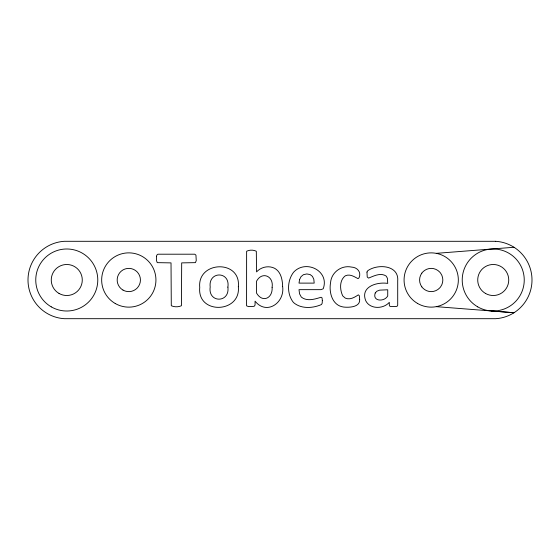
<?xml version="1.0" encoding="UTF-8"?>
<svg xmlns="http://www.w3.org/2000/svg" width="560" height="560" viewBox="0 0 560 560"><rect width="100%" height="100%" fill="white"/><g stroke="black" fill="none" stroke-linecap="round" stroke-linejoin="round"><path stroke-width="0.84" d="M421.792 273.161L422.723 272.041A11.627 11.627 0 0 1 439.677 272.041L440.608 273.161A11.627 11.627 0 0 1 440.608 286.839L439.677 287.959A11.627 11.627 0 0 1 422.73 287.959L421.792 286.839M436.282 253.344L514.003 247.268M491.281 310.954L514.003 312.732L436.282 306.656M421.806 286.839A11.627 11.627 0 0 1 421.806 273.161M322.343 300.608L322.182 303.191L321.517 304.521C312.823 308.357 301.035 309.141 293.468 302.505C286.72 294.154 287.098 280.707 293.552 272.272C305.641 259.007 329.826 270.886 323.218 288.771L320.936 289.66L299.005 289.66L299.551 293.839L301.287 297.031C306.964 301.721 314.755 299.18 321.055 297.255L322.063 297.899L322.343 300.608M359.66 299.355C360.409 307.3 348.936 307.685 343.462 307.027C332.199 305.452 328.804 292.362 330.561 282.723C331.254 272.398 341.488 264.894 351.526 267.085C357.252 267.302 361.501 272.055 359.093 277.725L358.043 278.677C354.144 276.605 349.923 273.7 345.303 275.807C339.248 280.28 339.787 289.695 342.72 295.883L345.303 298.123C350.077 300.174 354.522 297.346 358.372 294.833L359.359 295.778L359.66 299.355M156.464 256.508L156.464 260.561L157.255 262.64L171.024 262.885L171.29 305.732C174.307 307.153 178.409 307.153 181.426 305.732L181.685 262.885L195.44 262.64L196.245 260.561L195.944 255.15L194.768 254.205L157.941 254.205L156.772 255.15L156.464 256.508M282.646 286.594C284.893 302.729 266.63 315.637 255.066 301.168L255.066 305.088L254.114 306.341L248.626 306.621L246.582 305.837L246.624 251.258C249.452 249.774 253.491 249.774 256.319 251.258L256.557 271.894C261.072 266.931 268.709 265.244 274.736 268.359C281.085 271.999 282.457 279.902 282.646 286.594M238.343 286.713C240.989 313.341 197.057 314.853 199.738 287.441C197.12 260.848 241.087 259.238 238.343 286.713M272.111 287.315C272.937 298.102 262.619 303.296 256.557 293.132L256.557 281.183C262.115 270.893 273.938 276.164 272.111 287.315M227.885 287.119C230.027 303.205 207.781 303.156 210.196 286.993C208.124 270.977 230.391 270.935 227.885 287.119M366.968 272.055L367.234 277.018L368.585 278.11C374.01 275.905 380.751 272.37 386.253 276.129L387.387 278.25L387.73 283.402C376.999 281.722 360.052 286.699 365.757 300.769C370.006 309.428 383.425 309.19 389.305 302.344L389.305 305.207L389.648 306.096L390.817 306.565L396.025 306.565L397.299 306.096L397.705 305.207L397.705 280.98C399.203 264.915 377.524 263.662 367.738 270.739L366.968 272.055M299.593 279.545L299.005 283.115L314.188 283.115L313.817 279.3L312.473 276.395L310.135 274.561L306.796 273.952L303.429 274.68L301.042 276.64L299.593 279.545M375.228 292.992C372.113 301.7 384.615 301.966 387.73 295.918L387.73 289.779L379.652 290.143L376.824 291.235L375.228 292.992M495.663 241.304L64.337 241.304A38.766 38.766 0 0 0 28 280A38.766 38.766 0 0 0 64.337 318.689L495.663 318.696A38.766 38.766 0 0 0 532 280A38.766 38.766 0 0 0 495.663 241.304M122.983 290.073A11.634 11.634 0 0 0 140.434 280A11.634 11.634 0 0 0 122.983 269.927A11.634 11.634 0 0 0 122.983 290.073M485.478 293.433A15.505 15.505 0 0 0 508.739 280A15.505 15.505 0 0 0 485.478 266.567A15.505 15.505 0 0 0 485.478 293.433M59.017 293.433A15.505 15.505 0 0 0 82.278 280A15.505 15.505 0 0 0 59.017 266.567A15.505 15.505 0 0 0 59.017 293.433M51.261 306.859A31.017 31.017 0 0 0 97.783 280A31.017 31.017 0 0 0 51.261 253.141A31.017 31.017 0 0 0 51.261 306.859M115.234 303.506A27.139 27.139 0 0 0 155.939 280A27.139 27.139 0 0 0 115.234 256.494A27.139 27.139 0 0 0 115.234 303.506M417.634 303.499A27.139 27.139 0 0 0 458.339 280A27.139 27.139 0 0 0 417.634 256.501A27.139 27.139 0 0 0 417.634 303.499M477.722 306.859A31.017 31.017 0 0 0 524.244 280A31.017 31.017 0 0 0 477.722 253.141A31.017 31.017 0 0 0 477.722 306.859"/></g></svg>
